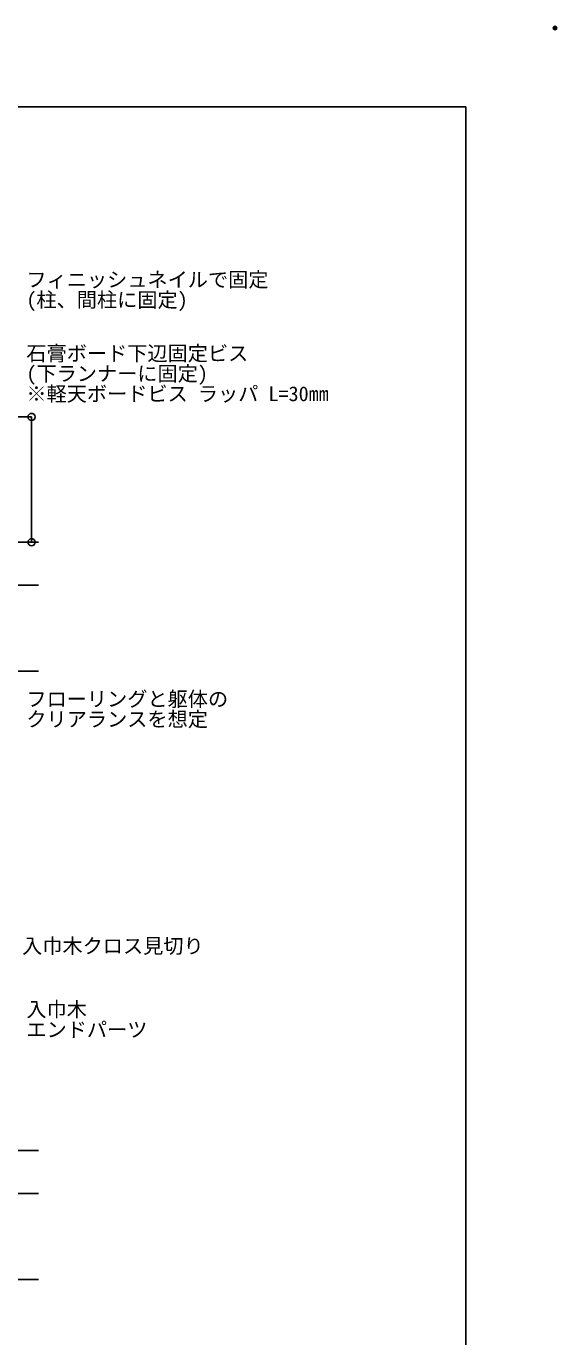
# Model space of a CAD drawing. Units: millimetres on the paper, with parts at other scales. Extents: x -210 to 210, y -149 to 149.
# Drawn here: x 136 to 210.2, y -34.3 to 148.8 of the extents above; entities that cross this region are included whole.
import ezdxf
from ezdxf.enums import TextEntityAlignment as Align

# ---------------------------------------------------------------- set-up
doc = ezdxf.new("R2010")
doc.units = ezdxf.units.MM
doc.header["$PDMODE"] = 32
doc.header["$PDSIZE"] = 0.5
doc.linetypes.add('CHAIN2', pattern=[12, 9, -1, 1, -1])
for name, color, linetype in [('0-0', 7, 'Continuous'), ('5-0', 254, 'Continuous'), ('6-0', 7, 'Continuous'), ('6-1', 4, 'Continuous')]:
    doc.layers.add(name, color=color, linetype=linetype)
doc.styles.add('ＭＳ ゴシック', font='')
doc.styles.get('ＭＳ ゴシック').set_extended_font_data('MS Gothic')

msp = doc.modelspace()

# ---------------------------------------------------------------- linework, layer by layer
at = {"layer": '0-0', "color": 2}
for p in [(-197.5, 137.5), (197.5, -137.5)]:
    msp.add_line(p, (197.5, 137.5), dxfattribs=at)
at = {"layer": '0-0'}
msp.add_point((210, 148.5), dxfattribs=at)
at = {"layer": '5-0', "color": 6, "linetype": 'CHAIN2'}
msp.add_line((36.61, 76.665), (137.772, 76.665), dxfattribs=at)
at = {"layer": '5-0', "color": 7}
for p, q in [((114.441, 76.665), (137.772, 76.665)), ((30.36, 70.665), (137.772, 70.665)), ((30.36, 58.665), (137.772, 58.665)), ((30.36, -8.335), (137.772, -8.335)), ((30.36, -14.335), (137.772, -14.335)), ((30.36, -26.335), (137.772, -26.335))]:
    msp.add_line(p, q, dxfattribs=at)
at = {"layer": '6-1'}
for p, q in [((128.131, 94.165), (136.778, 94.165)), ((136.778, 76.665), (136.778, 94.165)), ((128.281, 76.665), (136.778, 76.665))]:
    msp.add_line(p, q, dxfattribs=at)
for centre in [(136.778, 94.165), (136.778, 76.665)]:
    msp.add_circle(centre, 0.5, dxfattribs=at)

# ---------------------------------------------------------------- wipeouts: each hides what was drawn before it
for points in [[(170.231, 114.52), (170.231, 108.876), (136.054, 108.876), (136.054, 114.52)], [(178.697, 104.215), (178.697, 95.748), (136.054, 95.748), (136.054, 104.215)], [(136.054, 50.283), (136.054, 55.927), (164.586, 55.927), (164.586, 50.283)], [(161.169, 21.43), (161.169, 18.608), (135.459, 18.608), (135.459, 21.43)], [(153.297, 12.569), (153.297, 6.924), (136.054, 6.924), (136.054, 12.569)]]:
    msp.add_wipeout(points)

# ---------------------------------------------------------------- next in the draw order: texts
at = {"layer": '6-0', "style": 'ＭＳ ゴシック'}
for s, p in [('フィニッシュネイルで固定', (136.054, 111.698)), ('(柱、間柱に固定)', (136.054, 108.876)), ('石膏ボード下辺固定ビス', (136.054, 101.393)), ('(下ランナーに固定)', (136.054, 98.57)), ('※軽天ボードビス ラッパ L=30㎜', (136.054, 95.748)), ('フローリングと躯体の', (136.054, 53.105)), ('クリアランスを想定', (136.054, 50.283)), ('入巾木クロス見切り', (135.459, 18.608)), ('入巾木', (136.054, 9.746)), ('エンドパーツ', (136.054, 6.924))]:
    msp.add_text(s, height=2.069, dxfattribs=at).set_placement(p, align=Align.BOTTOM_LEFT)

# ---------------------------------------------------------------- next in the draw order: wipeouts: each hides what was drawn before it
at = {"color": 7}
msp.add_wipeout([(136.124, 83.976), (133.301, 83.976), (133.301, 86.854), (136.124, 86.854)], dxfattribs=at)

doc.saveas('drawing.dxf')
